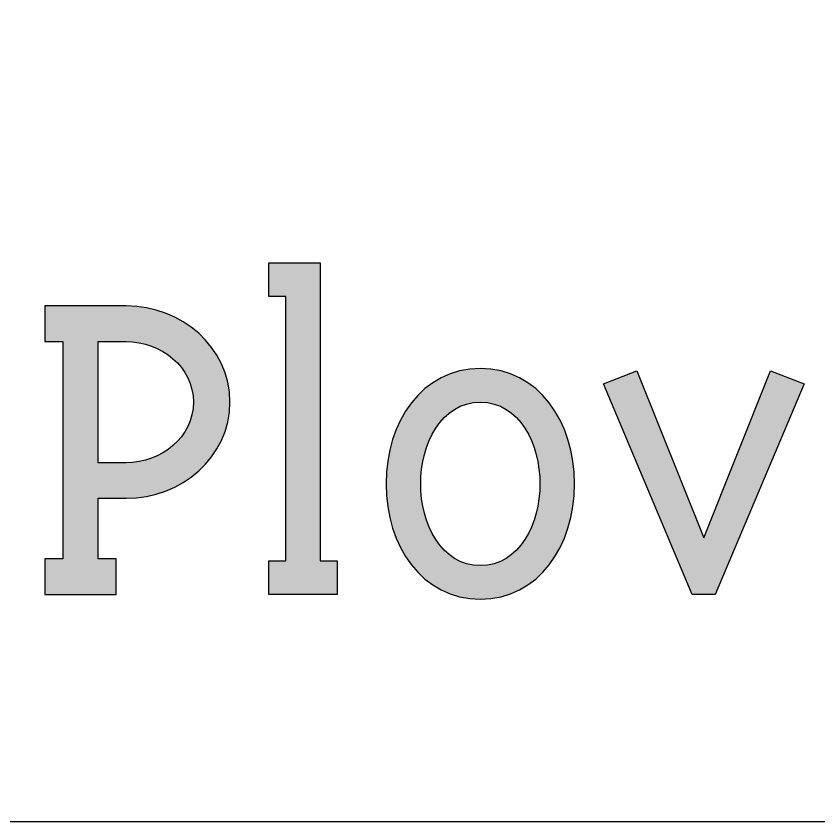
# Model space of a CAD drawing. Extents: x -255 to 680, y -360 to 140.
# Drawn here: x 441.6 to 492.5, y -359.9 to -308.8 of the extents above; entities that cross this region are included whole.
import ezdxf

# ---------------------------------------------------------------- set-up
doc = ezdxf.new("R2010")
doc.units = 0
doc.layers.add('CALQUE_1', color=7, linetype='CONTINUOUS')

# ---------------------------------------------------------------- blocks, each defined once
blk = doc.blocks.new('*U17')
at = {"layer": 'CALQUE_1', "color": 7}
for points in [[(443.422, -329.369), (443.421, -327.226), (443.422, -327.17)], [(443.422, -329.369), (443.422, -327.17), (443.428, -329.379)], [(443.428, -329.379), (443.422, -327.17), (443.428, -327.17)], [(443.428, -329.379), (443.428, -327.17), (443.458, -329.424)], [(443.458, -329.424), (443.428, -327.17), (443.458, -327.17)], [(443.458, -329.424), (443.458, -327.17), (443.484, -329.424)], [(443.484, -329.424), (443.458, -327.17), (443.484, -327.17)], [(443.484, -329.424), (443.484, -327.17), (443.592, -329.424)], [(443.592, -329.424), (443.484, -327.17), (443.592, -327.17)], [(443.592, -329.424), (443.592, -327.17), (443.597, -329.424)], [(443.597, -329.424), (443.592, -327.17), (443.597, -327.17)], [(443.597, -329.424), (443.597, -327.17), (443.682, -329.424)], [(443.682, -329.424), (443.597, -327.17), (443.682, -327.17)], [(443.682, -329.424), (443.682, -327.17), (443.774, -329.424)], [(443.774, -329.424), (443.682, -327.17), (443.774, -327.17)], [(443.774, -329.424), (443.774, -327.17), (444.011, -329.424)], [(444.011, -329.424), (443.774, -327.17), (444.011, -327.17)], [(444.011, -329.424), (444.011, -327.17), (444.24, -329.424)], [(444.24, -329.424), (444.011, -327.17), (444.24, -327.17)], [(444.24, -329.424), (444.24, -327.17), (444.247, -329.424)], [(444.247, -329.424), (444.24, -327.17), (444.247, -327.17)], [(444.247, -329.424), (444.247, -327.17), (444.33, -329.424)], [(444.33, -329.424), (444.247, -327.17), (444.33, -327.17)], [(444.33, -329.424), (444.33, -327.17), (444.487, -329.424)], [(444.487, -329.424), (444.33, -327.17), (444.487, -327.17)], [(444.487, -329.424), (444.487, -327.17), (444.528, -329.424)], [(444.528, -329.424), (444.487, -327.17), (444.528, -327.17)], [(444.528, -329.424), (444.528, -327.17), (444.542, -329.44)], [(444.542, -329.44), (444.528, -327.17), (444.542, -327.17)], [(444.542, -329.44), (444.542, -327.17), (444.547, -329.446)], [(444.547, -329.446), (444.542, -327.17), (444.547, -327.17)], [(444.547, -345.444), (444.547, -327.17), (444.615, -345.444)], [(444.615, -345.444), (444.547, -327.17), (444.615, -327.17)], [(444.615, -345.444), (444.615, -327.17), (444.847, -345.444)], [(444.847, -345.444), (444.615, -327.17), (444.847, -327.17)], [(444.847, -345.444), (444.847, -327.17), (446.115, -345.444)], [(446.115, -345.444), (444.847, -327.17), (446.115, -327.17)], [(446.115, -345.444), (446.115, -327.17), (446.198, -345.444)], [(446.198, -345.444), (446.115, -327.17), (446.198, -327.17)], [(446.198, -345.444), (446.198, -327.17), (446.801, -345.444)], [(446.801, -345.444), (446.198, -327.17), (446.801, -327.17)], [(446.801, -329.436), (446.801, -327.17), (446.803, -329.424)], [(446.803, -329.424), (446.801, -327.17), (446.803, -327.17)], [(446.803, -329.424), (446.803, -327.17), (446.806, -329.424)], [(446.806, -329.424), (446.803, -327.17), (446.806, -327.17)], [(446.806, -329.424), (446.806, -327.17), (446.832, -329.424)], [(446.832, -329.424), (446.806, -327.17), (446.832, -327.17)], [(446.832, -329.424), (446.832, -327.17), (446.837, -329.424)], [(446.837, -329.424), (446.832, -327.17), (446.837, -327.17)], [(446.837, -329.424), (446.837, -327.17), (446.845, -329.424)], [(446.845, -329.424), (446.837, -327.17), (446.845, -327.17)], [(446.845, -329.424), (446.845, -327.17), (446.883, -329.424)], [(446.883, -329.424), (446.845, -327.17), (446.883, -327.17)], [(446.883, -329.424), (446.883, -327.17), (446.887, -329.424)], [(446.887, -329.424), (446.883, -327.17), (446.887, -327.17)], [(446.887, -329.424), (446.887, -327.17), (446.905, -329.424)], [(446.905, -329.424), (446.887, -327.17), (446.905, -327.17)], [(446.905, -329.424), (446.905, -327.17), (446.917, -329.424)], [(446.917, -329.424), (446.905, -327.17), (446.917, -327.17)], [(446.917, -329.424), (446.917, -327.17), (446.94, -329.424)], [(446.94, -329.424), (446.917, -327.17), (446.94, -327.17)], [(446.94, -329.424), (446.94, -327.17), (447.047, -329.424)], [(447.047, -329.424), (446.94, -327.17), (447.047, -327.17)], [(447.047, -329.424), (447.047, -327.17), (447.077, -329.424)], [(447.077, -329.424), (447.047, -327.17), (447.077, -327.17)], [(447.077, -329.424), (447.077, -327.17), (447.211, -329.424)], [(447.211, -329.424), (447.077, -327.17), (447.211, -327.17)], [(447.211, -329.424), (447.211, -327.17), (447.375, -329.424)], [(447.375, -329.424), (447.211, -327.17), (447.375, -327.17)], [(447.375, -329.424), (447.375, -327.17), (447.439, -329.424)], [(447.439, -329.424), (447.375, -327.17), (447.439, -327.17)], [(447.439, -329.424), (447.439, -327.17), (447.52, -329.424)], [(447.52, -329.424), (447.439, -327.17), (447.52, -327.17)], [(447.52, -329.424), (447.52, -327.17), (447.521, -329.424)], [(447.521, -329.424), (447.52, -327.17), (447.521, -327.17)], [(447.521, -329.424), (447.521, -327.17), (447.576, -329.424)], [(447.576, -329.424), (447.521, -327.17), (447.576, -327.17)], [(447.576, -329.424), (447.576, -327.17), (447.757, -329.424)], [(447.757, -329.424), (447.576, -327.17), (447.757, -327.17)], [(447.757, -329.424), (447.757, -327.17), (447.808, -329.424)], [(447.808, -329.424), (447.757, -327.17), (447.808, -327.17)], [(447.808, -329.424), (447.808, -327.17), (447.85, -329.424)], [(447.85, -329.424), (447.808, -327.17), (447.85, -327.17)], [(447.85, -329.424), (447.85, -327.17), (447.925, -329.424)], [(447.925, -329.424), (447.85, -327.17), (447.925, -327.17)], [(447.925, -329.424), (447.925, -327.17), (447.928, -329.424)], [(447.928, -329.424), (447.925, -327.17), (447.928, -327.17)], [(447.928, -329.424), (447.928, -327.17), (448.009, -329.424)], [(448.009, -329.424), (447.928, -327.17), (448.009, -327.17)], [(448.009, -329.424), (448.009, -327.17), (448.048, -329.424)], [(448.048, -329.424), (448.009, -327.17), (448.048, -327.17)], [(448.048, -329.424), (448.048, -327.17), (448.129, -329.424)], [(448.129, -329.424), (448.048, -327.17), (448.129, -327.17)], [(448.129, -329.424), (448.129, -327.17), (448.227, -329.424)], [(448.227, -329.424), (448.129, -327.17), (448.227, -327.17)], [(448.227, -329.424), (448.227, -327.17), (448.351, -329.424)], [(448.351, -329.424), (448.227, -327.17), (448.351, -327.17)], [(448.351, -329.424), (448.351, -327.17), (448.379, -329.424)], [(448.379, -329.424), (448.351, -327.17), (448.379, -327.17)], [(448.379, -329.424), (448.379, -327.17), (448.452, -329.424)], [(448.452, -329.424), (448.379, -327.17), (448.452, -327.17)], [(448.452, -329.424), (448.452, -327.17), (448.473, -329.424)], [(448.473, -329.424), (448.452, -327.17), (448.473, -327.17)], [(448.473, -329.424), (448.473, -327.17), (448.479, -329.424)], [(448.479, -329.424), (448.473, -327.17), (448.479, -327.17)], [(448.479, -329.424), (448.479, -327.17), (448.492, -329.424)], [(448.492, -329.424), (448.479, -327.17), (448.492, -327.17)], [(448.492, -329.424), (448.492, -327.17), (448.548, -329.424)], [(448.548, -329.424), (448.492, -327.17), (448.548, -327.17)], [(448.548, -329.424), (448.548, -327.17), (448.553, -329.424)], [(448.553, -329.424), (448.548, -327.17), (448.553, -327.17)], [(448.553, -329.424), (448.553, -327.17), (448.557, -329.424)], [(448.557, -329.424), (448.553, -327.17), (448.557, -327.17)], [(448.557, -329.424), (448.557, -327.17), (448.557, -329.424)], [(448.557, -329.424), (448.557, -327.17), (448.557, -327.17)], [(448.557, -329.424), (448.557, -327.17), (448.565, -329.424)], [(448.565, -329.424), (448.557, -327.17), (448.565, -327.17)], [(448.565, -329.424), (448.565, -327.17), (448.568, -329.424)], [(448.568, -329.424), (448.565, -327.17), (448.568, -327.17)], [(448.568, -329.424), (448.568, -327.17), (448.568, -329.424)], [(448.568, -329.424), (448.568, -327.17), (448.568, -327.17)], [(448.568, -329.424), (448.568, -327.17), (448.568, -329.424)], [(448.568, -329.424), (448.568, -327.17), (448.568, -327.17)], [(448.568, -329.424), (448.568, -327.17), (448.581, -329.424)], [(448.581, -329.424), (448.568, -327.17), (448.581, -327.17)], [(448.581, -329.424), (448.581, -327.17), (448.607, -329.424)], [(448.607, -329.424), (448.581, -327.17), (448.607, -327.171)], [(448.607, -329.424), (448.607, -327.171), (448.646, -329.424)], [(448.646, -329.424), (448.607, -327.171), (448.646, -327.171)], [(448.646, -329.424), (448.646, -327.171), (448.672, -329.425)], [(448.672, -329.425), (448.646, -327.171), (448.672, -327.172)], [(448.672, -329.425), (448.672, -327.172), (448.776, -329.428)], [(448.776, -329.428), (448.672, -327.172), (448.776, -327.173)], [(448.776, -329.428), (448.776, -327.173), (448.814, -329.432)], [(448.814, -329.432), (448.776, -327.173), (448.814, -327.174)], [(448.814, -329.432), (448.814, -327.174), (449.058, -329.457)], [(449.058, -329.457), (448.814, -327.174), (449.058, -327.201)], [(449.058, -329.457), (449.058, -327.201), (449.187, -329.47)], [(449.187, -329.47), (449.058, -327.201), (449.187, -327.215)], [(443.421, -329.368), (443.421, -327.226), (443.422, -329.369)], [(449.187, -329.47), (449.187, -327.215), (449.289, -329.48)], [(449.289, -329.48), (449.187, -327.215), (449.289, -327.226)], [(449.289, -329.48), (449.289, -327.226), (449.689, -329.566)], [(449.689, -329.566), (449.289, -327.226), (449.689, -327.27)], [(449.689, -329.566), (449.689, -327.27), (449.787, -329.587)], [(449.787, -329.587), (449.689, -327.27), (449.787, -327.28)], [(449.787, -329.587), (449.787, -327.28), (449.856, -329.61)], [(449.856, -329.61), (449.787, -327.28), (449.856, -327.288)], [(449.856, -329.61), (449.856, -327.288), (450.091, -329.688)], [(450.091, -329.688), (449.856, -327.288), (450.091, -327.349)], [(450.091, -329.688), (450.091, -327.349), (450.172, -329.715)], [(450.172, -329.715), (450.091, -327.349), (450.172, -327.371)], [(450.172, -329.715), (450.172, -327.371), (450.266, -329.746)], [(450.266, -329.746), (450.172, -327.371), (450.266, -327.395)], [(450.266, -329.746), (450.266, -327.395), (450.632, -329.914)], [(450.632, -329.914), (450.266, -327.395), (450.632, -327.491)], [(450.632, -329.914), (450.632, -327.491), (450.72, -329.955)], [(450.72, -329.955), (450.632, -327.491), (450.72, -327.514)], [(450.72, -329.955), (450.72, -327.514), (450.852, -330.034)], [(450.852, -330.034), (450.72, -327.514), (450.852, -327.549)], [(450.852, -330.034), (450.852, -327.549), (451.062, -330.161)], [(451.062, -330.161), (450.852, -327.549), (451.062, -327.639)], [(451.062, -330.161), (451.062, -327.639), (451.074, -330.167)], [(451.074, -330.167), (451.062, -327.639), (451.074, -327.643)], [(451.074, -330.167), (451.074, -327.643), (451.145, -330.21)], [(451.145, -330.21), (451.074, -327.643), (451.145, -327.674)], [(451.145, -330.21), (451.145, -327.674), (451.459, -330.451)], [(451.459, -330.451), (451.145, -327.674), (451.459, -327.808)], [(451.459, -330.451), (451.459, -327.808), (451.534, -330.509)], [(451.534, -330.509), (451.459, -327.808), (451.534, -327.84)], [(451.534, -330.509), (451.534, -327.84), (451.784, -330.753)], [(451.784, -330.753), (451.534, -327.84), (451.784, -327.947)], [(451.784, -330.753), (451.784, -327.947), (451.816, -330.784)], [(451.816, -330.784), (451.784, -327.947), (451.816, -327.966)], [(451.816, -330.784), (451.816, -327.966), (451.882, -330.848)], [(451.882, -330.848), (451.816, -327.966), (451.882, -328.007)], [(451.882, -330.848), (451.882, -328.007), (451.989, -330.982)], [(451.989, -330.982), (451.882, -328.007), (451.989, -328.073)], [(451.989, -330.982), (451.989, -328.073), (452.127, -331.155)], [(452.127, -331.155), (451.989, -328.073), (452.127, -328.158)], [(452.127, -331.155), (452.127, -328.158), (452.184, -331.225)], [(452.184, -331.225), (452.127, -328.158), (452.184, -328.192)], [(452.184, -331.225), (452.184, -328.192), (452.389, -331.562)], [(452.389, -331.562), (452.184, -328.192), (452.389, -328.319)], [(452.389, -331.562), (452.389, -328.319), (452.435, -331.637)], [(452.435, -331.637), (452.389, -328.319), (452.435, -328.347)], [(452.435, -331.637), (452.435, -328.347), (452.595, -332.004)], [(452.595, -332.004), (452.435, -328.347), (452.595, -328.445)], [(452.595, -332.004), (452.595, -328.445), (452.629, -332.081)], [(452.629, -332.081), (452.595, -328.445), (452.629, -328.466)], [(452.629, -332.081), (452.629, -328.466), (452.637, -332.11)], [(452.637, -332.11), (452.629, -328.466), (452.637, -328.471)], [(452.637, -332.11), (452.637, -328.471), (452.74, -332.479)], [(452.74, -332.479), (452.637, -328.471), (452.74, -328.558)], [(452.74, -332.479), (452.74, -328.558), (452.761, -332.555)], [(452.761, -332.555), (452.74, -328.558), (452.761, -328.576)], [(452.761, -332.555), (452.761, -328.576), (452.818, -332.998)], [(452.818, -332.998), (452.761, -328.576), (452.818, -328.625)], [(452.818, -332.998), (452.818, -328.625), (452.82, -333.011)], [(452.82, -333.011), (452.818, -328.625), (452.82, -328.626)], [(452.82, -333.011), (452.82, -328.626), (452.826, -333.055)], [(452.826, -333.055), (452.82, -328.626), (452.826, -328.631)], [(452.826, -337.909), (452.826, -328.631), (453.392, -337.393)], [(453.392, -337.393), (452.826, -328.631), (453.392, -329.111)], [(453.392, -337.393), (453.392, -329.111), (453.551, -337.249)], [(453.551, -337.249), (453.392, -329.111), (453.551, -329.295)], [(453.551, -337.249), (453.551, -329.295), (454.033, -336.644)], [(454.033, -336.644), (453.551, -329.295), (454.033, -329.855)], [(454.033, -336.644), (454.033, -329.855), (454.164, -336.481)], [(454.164, -336.481), (454.033, -329.855), (454.164, -330.069)], [(454.164, -336.481), (454.164, -330.069), (454.545, -335.797)], [(454.545, -335.797), (454.164, -330.069), (454.545, -330.695)], [(454.545, -335.797), (454.545, -330.695), (454.643, -335.621)], [(454.643, -335.621), (454.545, -330.695), (454.643, -330.943)], [(454.643, -335.621), (454.643, -330.943), (454.91, -334.856)], [(454.91, -334.856), (454.643, -330.943), (454.91, -331.618)], [(454.91, -334.856), (454.91, -331.618), (454.971, -334.68)], [(454.971, -334.68), (454.91, -331.618), (454.971, -331.923)], [(454.971, -334.68), (454.971, -331.923), (455.111, -333.802)], [(455.111, -333.802), (454.971, -331.923), (455.111, -332.616)], [(455.111, -333.802), (455.111, -332.616), (455.133, -333.667)], [(452.826, -337.909), (452.82, -333.454), (452.826, -333.055)], [(452.818, -337.915), (452.761, -333.931), (452.818, -333.57)], [(452.82, -337.914), (452.818, -333.57), (452.82, -333.454)], [(452.818, -337.915), (452.818, -333.57), (452.82, -337.914)], [(452.82, -337.914), (452.82, -333.454), (452.826, -337.909)], [(452.74, -337.967), (452.637, -334.397), (452.74, -334.064)], [(452.761, -337.953), (452.74, -334.064), (452.761, -333.931)], [(452.74, -337.967), (452.74, -334.064), (452.761, -337.953)], [(452.761, -337.953), (452.761, -333.931), (452.818, -337.915)], [(452.595, -338.063), (452.435, -334.873), (452.595, -334.532)], [(452.629, -338.041), (452.595, -334.532), (452.629, -334.422)], [(452.595, -338.063), (452.595, -334.532), (452.629, -338.041)], [(452.637, -338.035), (452.629, -334.422), (452.637, -334.397)], [(452.629, -338.041), (452.629, -334.422), (452.637, -338.035)], [(452.637, -338.035), (452.637, -334.397), (452.74, -337.967)], [(452.127, -338.373), (451.989, -335.54), (452.127, -335.376)], [(452.184, -338.336), (452.127, -335.376), (452.184, -335.288)], [(452.127, -338.373), (452.127, -335.376), (452.184, -338.336)], [(452.389, -338.2), (452.184, -335.288), (452.389, -334.97)], [(452.184, -338.336), (452.184, -335.288), (452.389, -338.2)], [(452.435, -338.17), (452.389, -334.97), (452.435, -334.873)], [(452.389, -338.2), (452.389, -334.97), (452.435, -338.17)], [(452.435, -338.17), (452.435, -334.873), (452.595, -338.063)], [(451.784, -338.561), (451.534, -336.007), (451.784, -335.774)], [(451.816, -338.546), (451.784, -335.774), (451.816, -335.745)], [(451.784, -338.561), (451.784, -335.774), (451.816, -338.546)], [(451.882, -338.515), (451.816, -335.745), (451.882, -335.667)], [(451.816, -338.546), (451.816, -335.745), (451.882, -338.515)], [(451.989, -338.465), (451.882, -335.667), (451.989, -335.54)], [(451.882, -338.515), (451.882, -335.667), (451.989, -338.465)], [(451.989, -338.465), (451.989, -335.54), (452.127, -338.373)], [(451.062, -338.897), (450.852, -336.487), (451.062, -336.367)], [(451.074, -338.893), (451.062, -336.367), (451.074, -336.359)], [(451.062, -338.897), (451.062, -336.367), (451.074, -338.893)], [(451.145, -338.86), (451.074, -336.359), (451.145, -336.307)], [(451.074, -338.893), (451.074, -336.359), (451.145, -338.86)], [(451.459, -338.713), (451.145, -336.307), (451.459, -336.077)], [(451.145, -338.86), (451.145, -336.307), (451.459, -338.713)], [(451.534, -338.678), (451.459, -336.077), (451.534, -336.007)], [(451.459, -338.713), (451.459, -336.077), (451.534, -338.678)], [(451.534, -338.678), (451.534, -336.007), (451.784, -338.561)], [(449.856, -339.221), (449.787, -336.931), (449.856, -336.909)], [(450.091, -339.187), (449.856, -336.909), (450.091, -336.837)], [(449.856, -339.221), (449.856, -336.909), (450.091, -339.187)], [(450.172, -339.163), (450.091, -336.837), (450.172, -336.812)], [(450.091, -339.187), (450.091, -336.837), (450.172, -339.163)], [(450.266, -339.135), (450.172, -336.812), (450.266, -336.771)], [(450.172, -339.163), (450.172, -336.812), (450.266, -339.135)], [(450.632, -339.025), (450.266, -336.771), (450.632, -336.613)], [(450.266, -339.135), (450.266, -336.771), (450.632, -339.025)], [(450.72, -338.999), (450.632, -336.613), (450.72, -336.562)], [(450.632, -339.025), (450.632, -336.613), (450.72, -338.999)], [(450.852, -338.959), (450.72, -336.562), (450.852, -336.487)], [(450.72, -338.999), (450.72, -336.562), (450.852, -338.959)], [(450.852, -338.959), (450.852, -336.487), (451.062, -338.897)], [(446.801, -339.407), (446.801, -337.099), (446.803, -339.393)], [(446.803, -339.393), (446.801, -337.099), (446.803, -337.099)], [(446.803, -339.393), (446.803, -337.099), (446.806, -339.353)], [(446.806, -339.353), (446.803, -337.099), (446.806, -337.099)], [(446.806, -339.353), (446.806, -337.099), (446.832, -339.353)], [(446.832, -339.353), (446.806, -337.099), (446.832, -337.099)], [(446.832, -339.353), (446.832, -337.099), (446.837, -339.353)], [(446.837, -339.353), (446.832, -337.099), (446.837, -337.099)], [(446.837, -339.353), (446.837, -337.099), (446.845, -339.353)], [(446.845, -339.353), (446.837, -337.099), (446.845, -337.099)], [(446.845, -339.353), (446.845, -337.099), (446.883, -339.353)], [(446.883, -339.353), (446.845, -337.099), (446.883, -337.099)], [(446.883, -339.353), (446.883, -337.099), (446.887, -339.353)], [(446.887, -339.353), (446.883, -337.099), (446.887, -337.099)], [(446.887, -339.353), (446.887, -337.099), (446.905, -339.353)], [(446.905, -339.353), (446.887, -337.099), (446.905, -337.099)], [(446.905, -339.353), (446.905, -337.099), (446.917, -339.353)], [(446.917, -339.353), (446.905, -337.099), (446.917, -337.099)], [(446.917, -339.353), (446.917, -337.099), (446.94, -339.353)], [(446.94, -339.353), (446.917, -337.099), (446.94, -337.099)], [(446.94, -339.353), (446.94, -337.099), (447.047, -339.353)], [(447.047, -339.353), (446.94, -337.099), (447.047, -337.099)], [(447.047, -339.353), (447.047, -337.099), (447.077, -339.353)], [(447.077, -339.353), (447.047, -337.099), (447.077, -337.099)], [(447.077, -339.353), (447.077, -337.099), (447.211, -339.353)], [(447.211, -339.353), (447.077, -337.099), (447.211, -337.099)], [(447.211, -339.353), (447.211, -337.099), (447.375, -339.353)], [(447.375, -339.353), (447.211, -337.099), (447.375, -337.099)], [(447.375, -339.353), (447.375, -337.099), (447.439, -339.353)], [(447.439, -339.353), (447.375, -337.099), (447.439, -337.099)], [(447.439, -339.353), (447.439, -337.099), (447.52, -339.353)], [(447.52, -339.353), (447.439, -337.099), (447.52, -337.099)], [(447.52, -339.353), (447.52, -337.099), (447.521, -339.353)], [(447.521, -339.353), (447.52, -337.099), (447.521, -337.099)], [(447.521, -339.353), (447.521, -337.099), (447.576, -339.353)], [(447.576, -339.353), (447.521, -337.099), (447.576, -337.099)], [(447.576, -339.353), (447.576, -337.099), (447.757, -339.353)], [(447.757, -339.353), (447.576, -337.099), (447.757, -337.099)], [(447.757, -339.353), (447.757, -337.099), (447.808, -339.353)], [(447.808, -339.353), (447.757, -337.099), (447.808, -337.099)], [(447.808, -339.353), (447.808, -337.099), (447.85, -339.353)], [(447.85, -339.353), (447.808, -337.099), (447.85, -337.099)], [(447.85, -339.353), (447.85, -337.099), (447.925, -339.353)], [(447.925, -339.353), (447.85, -337.099), (447.925, -337.099)], [(447.925, -339.353), (447.925, -337.099), (447.928, -339.353)], [(447.928, -339.353), (447.925, -337.099), (447.928, -337.099)], [(447.928, -339.353), (447.928, -337.099), (448.009, -339.353)], [(448.009, -339.353), (447.928, -337.099), (448.009, -337.099)], [(448.009, -339.353), (448.009, -337.099), (448.048, -339.353)], [(448.048, -339.353), (448.009, -337.099), (448.048, -337.099)], [(448.048, -339.353), (448.048, -337.099), (448.129, -339.353)], [(448.129, -339.353), (448.048, -337.099), (448.129, -337.099)], [(448.129, -339.353), (448.129, -337.099), (448.227, -339.353)], [(448.227, -339.353), (448.129, -337.099), (448.227, -337.099)], [(448.227, -339.353), (448.227, -337.099), (448.351, -339.353)], [(448.351, -339.353), (448.227, -337.099), (448.351, -337.099)], [(448.351, -339.353), (448.351, -337.099), (448.379, -339.353)], [(448.379, -339.353), (448.351, -337.099), (448.379, -337.099)], [(448.379, -339.353), (448.379, -337.099), (448.452, -339.353)], [(448.452, -339.353), (448.379, -337.099), (448.452, -337.099)], [(448.452, -339.353), (448.452, -337.099), (448.473, -339.353)], [(448.473, -339.353), (448.452, -337.099), (448.473, -337.099)], [(448.473, -339.353), (448.473, -337.099), (448.479, -339.353)], [(448.479, -339.353), (448.473, -337.099), (448.479, -337.099)], [(448.479, -339.353), (448.479, -337.099), (448.492, -339.353)], [(448.492, -339.353), (448.479, -337.099), (448.492, -337.099)], [(448.492, -339.353), (448.492, -337.099), (448.548, -339.353)], [(448.548, -339.353), (448.492, -337.099), (448.548, -337.099)], [(448.548, -339.353), (448.548, -337.099), (448.553, -339.353)], [(448.553, -339.353), (448.548, -337.099), (448.553, -337.099)], [(448.553, -339.353), (448.553, -337.099), (448.557, -339.353)], [(448.557, -339.353), (448.553, -337.099), (448.557, -337.099)], [(448.557, -339.353), (448.557, -337.099), (448.557, -339.353)], [(448.557, -339.353), (448.557, -337.099), (448.557, -337.099)], [(448.557, -339.353), (448.557, -337.099), (448.565, -339.353)], [(448.565, -339.353), (448.557, -337.099), (448.565, -337.099)], [(448.565, -339.353), (448.565, -337.099), (448.568, -339.353)], [(448.568, -339.353), (448.565, -337.099), (448.568, -337.099)], [(448.568, -339.353), (448.568, -337.099), (448.568, -339.353)], [(448.568, -339.353), (448.568, -337.099), (448.568, -337.099)], [(448.568, -339.353), (448.568, -337.099), (448.568, -339.353)], [(448.568, -339.353), (448.568, -337.099), (448.568, -337.099)], [(448.568, -339.353), (448.568, -337.099), (448.581, -339.352)], [(448.581, -339.352), (448.568, -337.099), (448.581, -337.099)], [(448.581, -339.352), (448.581, -337.099), (448.607, -339.351)], [(448.607, -339.351), (448.581, -337.099), (448.607, -337.099)], [(448.646, -339.35), (448.607, -337.099), (448.646, -337.098)], [(448.607, -339.351), (448.607, -337.099), (448.646, -339.35)], [(448.646, -339.35), (448.646, -337.098), (448.672, -339.349)], [(448.672, -339.349), (448.646, -337.098), (448.672, -337.098)], [(448.776, -339.345), (448.672, -337.098), (448.776, -337.089)], [(448.672, -339.349), (448.672, -337.098), (448.776, -339.345)], [(448.814, -339.344), (448.776, -337.089), (448.814, -337.086)], [(448.776, -339.345), (448.776, -337.089), (448.814, -339.344)], [(449.058, -339.336), (448.814, -337.086), (449.058, -337.067)], [(448.814, -339.344), (448.814, -337.086), (449.058, -339.336)], [(449.187, -339.317), (449.058, -337.067), (449.187, -337.057)], [(449.058, -339.336), (449.058, -337.067), (449.187, -339.317)], [(449.289, -339.302), (449.187, -337.057), (449.289, -337.038)], [(449.187, -339.317), (449.187, -337.057), (449.289, -339.302)], [(449.689, -339.245), (449.289, -337.038), (449.689, -336.961)], [(449.289, -339.302), (449.289, -337.038), (449.689, -339.245)], [(449.787, -339.231), (449.689, -336.961), (449.787, -336.931)], [(449.689, -339.245), (449.689, -336.961), (449.787, -339.231)], [(449.787, -339.231), (449.787, -336.931), (449.856, -339.221)], [(443.422, -345.437), (443.421, -343.21), (443.422, -343.207)], [(443.421, -345.437), (443.421, -343.21), (443.422, -345.437)], [(443.428, -345.438), (443.422, -343.207), (443.428, -343.19)], [(443.422, -345.437), (443.422, -343.207), (443.428, -345.438)], [(443.428, -345.438), (443.428, -343.19), (443.458, -345.441)], [(443.458, -345.441), (443.428, -343.19), (443.458, -343.19)], [(443.458, -345.441), (443.458, -343.19), (443.484, -345.444)], [(443.484, -345.444), (443.458, -343.19), (443.484, -343.19)], [(443.484, -345.444), (443.484, -343.19), (443.592, -345.444)], [(443.592, -345.444), (443.484, -343.19), (443.592, -343.19)], [(443.592, -345.444), (443.592, -343.19), (443.597, -345.444)], [(443.597, -345.444), (443.592, -343.19), (443.597, -343.19)], [(443.597, -345.444), (443.597, -343.19), (443.682, -345.444)], [(443.682, -345.444), (443.597, -343.19), (443.682, -343.19)], [(443.682, -345.444), (443.682, -343.19), (443.774, -345.444)], [(443.774, -345.444), (443.682, -343.19), (443.774, -343.19)], [(443.774, -345.444), (443.774, -343.19), (444.011, -345.444)], [(444.011, -345.444), (443.774, -343.19), (444.011, -343.19)], [(444.011, -345.444), (444.011, -343.19), (444.24, -345.444)], [(444.24, -345.444), (444.011, -343.19), (444.24, -343.19)], [(444.24, -345.444), (444.24, -343.19), (444.247, -345.444)], [(444.247, -345.444), (444.24, -343.19), (444.247, -343.19)], [(444.247, -345.444), (444.247, -343.19), (444.33, -345.444)], [(444.33, -345.444), (444.247, -343.19), (444.33, -343.19)], [(444.33, -345.444), (444.33, -343.19), (444.487, -345.444)], [(444.487, -345.444), (444.33, -343.19), (444.487, -343.19)], [(444.487, -345.444), (444.487, -343.19), (444.528, -345.444)], [(444.528, -345.444), (444.487, -343.19), (444.528, -343.19)], [(444.528, -345.444), (444.528, -343.19), (444.542, -345.444)], [(444.542, -345.444), (444.528, -343.19), (444.542, -343.19)], [(444.547, -345.444), (444.542, -343.19), (444.547, -343.184)], [(444.542, -345.444), (444.542, -343.19), (444.547, -345.444)], [(446.801, -345.444), (446.801, -343.187), (446.803, -345.444)], [(446.803, -345.444), (446.801, -343.187), (446.803, -343.187)], [(446.803, -345.444), (446.803, -343.187), (446.806, -345.444)], [(446.806, -345.444), (446.803, -343.187), (446.806, -343.187)], [(446.806, -345.444), (446.806, -343.187), (446.832, -345.444)], [(446.832, -345.444), (446.806, -343.187), (446.832, -343.188)], [(446.832, -345.444), (446.832, -343.188), (446.837, -345.444)], [(446.837, -345.444), (446.832, -343.188), (446.837, -343.188)], [(446.837, -345.444), (446.837, -343.188), (446.845, -345.444)], [(446.845, -345.444), (446.837, -343.188), (446.845, -343.188)], [(446.845, -345.444), (446.845, -343.188), (446.883, -345.444)], [(446.883, -345.444), (446.845, -343.188), (446.883, -343.189)], [(446.883, -345.444), (446.883, -343.189), (446.887, -345.444)], [(446.887, -345.444), (446.883, -343.189), (446.887, -343.19)], [(446.887, -345.444), (446.887, -343.19), (446.905, -345.444)], [(446.905, -345.444), (446.887, -343.19), (446.905, -343.19)], [(446.905, -345.444), (446.905, -343.19), (446.917, -345.444)], [(446.917, -345.444), (446.905, -343.19), (446.917, -343.19)], [(446.917, -345.444), (446.917, -343.19), (446.94, -345.444)], [(446.94, -345.444), (446.917, -343.19), (446.94, -343.19)], [(446.94, -345.444), (446.94, -343.19), (447.047, -345.444)], [(447.047, -345.444), (446.94, -343.19), (447.047, -343.19)], [(447.047, -345.444), (447.047, -343.19), (447.077, -345.444)], [(447.077, -345.444), (447.047, -343.19), (447.077, -343.19)], [(447.077, -345.444), (447.077, -343.19), (447.211, -345.444)], [(447.211, -345.444), (447.077, -343.19), (447.211, -343.19)], [(447.211, -345.444), (447.211, -343.19), (447.375, -345.444)], [(447.375, -345.444), (447.211, -343.19), (447.375, -343.19)], [(447.375, -345.444), (447.375, -343.19), (447.439, -345.444)], [(447.439, -345.444), (447.375, -343.19), (447.439, -343.19)], [(447.439, -345.444), (447.439, -343.19), (447.52, -345.444)], [(447.52, -345.444), (447.439, -343.19), (447.52, -343.19)], [(447.52, -345.444), (447.52, -343.19), (447.521, -345.444)], [(447.521, -345.444), (447.52, -343.19), (447.521, -343.19)], [(447.521, -345.444), (447.521, -343.19), (447.576, -345.444)], [(447.576, -345.444), (447.521, -343.19), (447.576, -343.19)], [(447.576, -345.444), (447.576, -343.19), (447.757, -345.444)], [(447.757, -345.444), (447.576, -343.19), (447.757, -343.19)], [(447.757, -345.444), (447.757, -343.19), (447.808, -345.444)], [(447.808, -345.444), (447.757, -343.19), (447.808, -343.19)], [(447.808, -345.444), (447.808, -343.19), (447.85, -345.444)], [(447.85, -345.444), (447.808, -343.19), (447.85, -343.19)], [(447.85, -345.444), (447.85, -343.19), (447.925, -345.444)], [(447.925, -345.444), (447.85, -343.19), (447.925, -343.19)], [(447.925, -345.444), (447.925, -343.19), (447.928, -345.397)], [(447.928, -345.397), (447.925, -343.19), (447.928, -343.19)]]:
    blk.add_solid(points, dxfattribs=at)
blk = doc.blocks.new('*U18')
at = {"layer": 'CALQUE_1', "color": 7}
for points in [[(457.613, -326.561), (457.613, -324.429), (458.679, -326.561)], [(458.679, -326.561), (457.613, -324.429), (458.679, -324.429)], [(458.679, -345.444), (458.679, -324.429), (460.872, -345.444)], [(460.872, -345.444), (458.679, -324.429), (460.872, -324.429)], [(457.613, -345.444), (457.613, -343.312), (458.679, -345.444)], [(458.679, -345.444), (457.613, -343.312), (458.679, -343.312)], [(460.872, -345.444), (460.872, -343.312), (461.938, -345.444)], [(461.938, -345.444), (460.872, -343.312), (461.938, -343.312)]]:
    blk.add_solid(points, dxfattribs=at)
blk = doc.blocks.new('*U19')
at = {"layer": 'CALQUE_1', "color": 7}
for points in [[(469.699, -333.545), (469.37, -331.383), (469.699, -331.282)], [(469.738, -333.525), (469.699, -331.282), (469.738, -331.275)], [(469.699, -333.545), (469.699, -331.282), (469.738, -333.525)], [(470.134, -333.381), (469.738, -331.275), (470.134, -331.205)], [(469.738, -333.525), (469.738, -331.275), (470.134, -333.381)], [(470.339, -333.338), (470.134, -331.205), (470.339, -331.168)], [(470.134, -333.381), (470.134, -331.205), (470.339, -333.338)], [(470.56, -333.292), (470.339, -331.168), (470.56, -331.155)], [(470.339, -333.338), (470.339, -331.168), (470.56, -333.292)], [(471.014, -333.261), (470.56, -331.155), (471.014, -331.129)], [(470.56, -333.292), (470.56, -331.155), (471.014, -333.261)], [(471.014, -333.261), (471.014, -331.129), (471.468, -333.292)], [(471.468, -333.292), (471.014, -331.129), (471.468, -331.155)], [(471.468, -333.292), (471.468, -331.155), (471.688, -333.338)], [(471.688, -333.338), (471.468, -331.155), (471.688, -331.168)], [(471.688, -333.338), (471.688, -331.168), (471.893, -333.381)], [(471.893, -333.381), (471.688, -331.168), (471.893, -331.205)], [(471.893, -333.381), (471.893, -331.205), (472.289, -333.525)], [(472.289, -333.525), (471.893, -331.205), (472.289, -331.275)], [(472.289, -333.525), (472.289, -331.275), (472.328, -333.545)], [(472.328, -333.545), (472.289, -331.275), (472.328, -331.282)], [(472.328, -333.545), (472.328, -331.282), (472.657, -333.719)], [(472.657, -333.719), (472.328, -331.282), (472.657, -331.383)], [(468.44, -334.56), (468.189, -331.919), (468.44, -331.77)], [(468.526, -334.463), (468.44, -331.77), (468.526, -331.719)], [(468.44, -334.56), (468.44, -331.77), (468.526, -334.463)], [(468.721, -334.241), (468.526, -331.719), (468.721, -331.632)], [(468.526, -334.463), (468.526, -331.719), (468.721, -334.241)], [(469.031, -333.959), (468.721, -331.632), (469.031, -331.495)], [(468.721, -334.241), (468.721, -331.632), (469.031, -333.959)], [(469.094, -333.914), (469.031, -331.495), (469.094, -331.467)], [(469.031, -333.959), (469.031, -331.495), (469.094, -333.914)], [(469.37, -333.719), (469.094, -331.467), (469.37, -331.383)], [(469.094, -333.914), (469.094, -331.467), (469.37, -333.719)], [(469.37, -333.719), (469.37, -331.383), (469.699, -333.545)], [(472.657, -333.719), (472.657, -331.383), (472.933, -333.914)], [(472.933, -333.914), (472.657, -331.383), (472.933, -331.467)], [(472.933, -333.914), (472.933, -331.467), (472.996, -333.959)], [(472.996, -333.959), (472.933, -331.467), (472.996, -331.495)], [(472.996, -333.959), (472.996, -331.495), (473.306, -334.241)], [(473.306, -334.241), (472.996, -331.495), (473.306, -331.632)], [(473.306, -334.241), (473.306, -331.632), (473.501, -334.463)], [(473.501, -334.463), (473.306, -331.632), (473.501, -331.719)], [(473.501, -334.463), (473.501, -331.719), (473.587, -334.56)], [(473.587, -334.56), (473.501, -331.719), (473.587, -331.77)], [(473.587, -334.56), (473.587, -331.77), (473.838, -334.913)], [(473.838, -334.913), (473.587, -331.77), (473.838, -331.919)], [(467.773, -335.703), (467.505, -332.406), (467.773, -332.202)], [(467.996, -335.279), (467.773, -332.202), (467.996, -332.033)], [(467.773, -335.703), (467.773, -332.202), (467.996, -335.279)], [(468.189, -334.913), (467.996, -332.033), (468.189, -331.919)], [(467.996, -335.279), (467.996, -332.033), (468.189, -334.913)], [(468.189, -334.913), (468.189, -331.919), (468.44, -334.56)], [(473.838, -334.913), (473.838, -331.919), (474.031, -335.28)], [(474.031, -335.28), (473.838, -331.919), (474.031, -332.033)], [(474.031, -335.28), (474.031, -332.033), (474.254, -335.703)], [(474.254, -335.703), (474.031, -332.033), (474.254, -332.202)], [(474.254, -335.703), (474.254, -332.202), (474.522, -336.49)], [(474.522, -336.49), (474.254, -332.202), (474.522, -332.406)], [(467.237, -344.217), (467.055, -332.833), (467.237, -332.661)], [(467.297, -337.499), (467.237, -332.661), (467.297, -332.604)], [(467.237, -338.439), (467.237, -332.661), (467.297, -337.499)], [(467.476, -336.576), (467.297, -332.604), (467.476, -332.434)], [(467.297, -337.499), (467.297, -332.604), (467.476, -336.576)], [(467.505, -336.489), (467.476, -332.434), (467.505, -332.406)], [(467.476, -336.576), (467.476, -332.434), (467.505, -336.489)], [(467.505, -336.489), (467.505, -332.406), (467.773, -335.703)], [(474.522, -336.49), (474.522, -332.406), (474.551, -336.576)], [(474.551, -336.576), (474.522, -332.406), (474.551, -332.434)], [(474.551, -336.576), (474.551, -332.434), (474.73, -337.499)], [(474.73, -337.499), (474.551, -332.434), (474.73, -332.604)], [(474.73, -337.499), (474.73, -332.604), (474.79, -338.439)], [(474.79, -338.439), (474.73, -332.604), (474.79, -332.661)], [(474.79, -344.217), (474.79, -332.661), (474.972, -344.044)], [(474.972, -344.044), (474.79, -332.661), (474.972, -332.833)], [(466.647, -343.567), (466.282, -333.834), (466.647, -333.311)], [(467.055, -344.044), (466.647, -333.311), (467.055, -332.833)], [(466.647, -343.567), (466.647, -333.311), (467.055, -344.044)], [(467.055, -344.044), (467.055, -332.833), (467.237, -344.217)], [(474.972, -344.044), (474.972, -332.833), (475.38, -343.567)], [(475.38, -343.567), (474.972, -332.833), (475.38, -333.311)], [(475.38, -343.567), (475.38, -333.311), (475.745, -343.043)], [(475.745, -343.043), (475.38, -333.311), (475.745, -333.834)], [(466.282, -343.043), (465.961, -334.399), (466.282, -333.834)], [(466.282, -343.043), (466.282, -333.834), (466.647, -343.567)], [(475.745, -343.043), (475.745, -333.834), (476.066, -342.478)], [(476.066, -342.478), (475.745, -333.834), (476.066, -334.399)], [(465.961, -342.478), (465.459, -335.639), (465.961, -334.399)], [(465.961, -342.478), (465.961, -334.399), (466.282, -343.043)], [(476.066, -342.478), (476.066, -334.399), (476.568, -341.238)], [(476.568, -341.238), (476.066, -334.399), (476.568, -335.639)], [(465.459, -341.238), (465.15, -336.997), (465.459, -335.639)], [(465.459, -341.238), (465.459, -335.639), (465.961, -342.478)], [(476.568, -341.238), (476.568, -335.639), (476.878, -339.881)], [(476.878, -339.881), (476.568, -335.639), (476.878, -336.997)], [(465.15, -339.881), (465.044, -338.439), (465.15, -336.997)], [(465.15, -339.881), (465.15, -336.997), (465.459, -341.238)], [(476.878, -339.881), (476.878, -336.997), (476.983, -338.439)], [(467.237, -344.217), (467.237, -338.439), (467.297, -344.273)], [(467.297, -344.273), (467.237, -338.439), (467.297, -339.378)], [(474.79, -344.217), (474.73, -339.378), (474.79, -338.439)], [(467.297, -344.273), (467.297, -339.378), (467.476, -344.443)], [(467.476, -344.443), (467.297, -339.378), (467.476, -340.301)], [(474.73, -344.274), (474.551, -340.301), (474.73, -339.378)], [(474.73, -344.274), (474.73, -339.378), (474.79, -344.217)], [(467.476, -344.443), (467.476, -340.301), (467.505, -344.471)], [(467.505, -344.471), (467.476, -340.301), (467.505, -340.389)], [(467.505, -344.471), (467.505, -340.389), (467.773, -344.675)], [(467.773, -344.675), (467.505, -340.389), (467.773, -341.175)], [(474.522, -344.471), (474.254, -341.175), (474.522, -340.388)], [(474.551, -344.443), (474.522, -340.388), (474.551, -340.301)], [(474.522, -344.471), (474.522, -340.388), (474.551, -344.443)], [(474.551, -344.443), (474.551, -340.301), (474.73, -344.274)], [(467.773, -344.675), (467.773, -341.175), (467.996, -344.844)], [(467.996, -344.844), (467.773, -341.175), (467.996, -341.598)], [(474.254, -344.675), (474.031, -341.598), (474.254, -341.175)], [(474.254, -344.675), (474.254, -341.175), (474.522, -344.471)], [(467.996, -344.844), (467.996, -341.598), (468.189, -344.958)], [(468.189, -344.958), (467.996, -341.598), (468.189, -341.964)], [(468.189, -344.958), (468.189, -341.964), (468.44, -345.108)], [(468.44, -345.108), (468.189, -341.964), (468.44, -342.317)], [(473.838, -344.959), (473.587, -342.317), (473.838, -341.964)], [(474.031, -344.844), (473.838, -341.964), (474.031, -341.598)], [(473.838, -344.959), (473.838, -341.964), (474.031, -344.844)], [(474.031, -344.844), (474.031, -341.598), (474.254, -344.675)], [(468.44, -345.108), (468.44, -342.317), (468.526, -345.159)], [(468.526, -345.159), (468.44, -342.317), (468.526, -342.415)], [(468.526, -345.159), (468.526, -342.415), (468.721, -345.245)], [(468.721, -345.245), (468.526, -342.415), (468.721, -342.637)], [(473.501, -345.159), (473.306, -342.637), (473.501, -342.415)], [(473.587, -345.108), (473.501, -342.415), (473.587, -342.317)], [(473.501, -345.159), (473.501, -342.415), (473.587, -345.108)], [(473.587, -345.108), (473.587, -342.317), (473.838, -344.959)], [(468.721, -345.245), (468.721, -342.637), (469.031, -345.382)], [(469.031, -345.382), (468.721, -342.637), (469.031, -342.919)], [(469.031, -345.382), (469.031, -342.919), (469.094, -345.41)], [(469.094, -345.41), (469.031, -342.919), (469.094, -342.963)], [(469.094, -345.41), (469.094, -342.963), (469.37, -345.495)], [(469.37, -345.495), (469.094, -342.963), (469.37, -343.159)], [(472.933, -345.41), (472.657, -343.159), (472.933, -342.963)], [(472.996, -345.382), (472.933, -342.963), (472.996, -342.919)], [(472.933, -345.41), (472.933, -342.963), (472.996, -345.382)], [(473.306, -345.245), (472.996, -342.919), (473.306, -342.637)], [(472.996, -345.382), (472.996, -342.919), (473.306, -345.245)], [(473.306, -345.245), (473.306, -342.637), (473.501, -345.159)], [(469.37, -345.495), (469.37, -343.159), (469.699, -345.595)], [(469.699, -345.595), (469.37, -343.159), (469.699, -343.332)], [(469.699, -345.595), (469.699, -343.332), (469.738, -345.602)], [(469.738, -345.602), (469.699, -343.332), (469.738, -343.353)], [(469.738, -345.602), (469.738, -343.353), (470.134, -345.673)], [(470.134, -345.673), (469.738, -343.353), (470.134, -343.496)], [(470.134, -345.673), (470.134, -343.496), (470.339, -345.709)], [(470.339, -345.709), (470.134, -343.496), (470.339, -343.539)], [(470.339, -345.709), (470.339, -343.539), (470.56, -345.722)], [(470.56, -345.722), (470.339, -343.539), (470.56, -343.586)], [(471.688, -345.709), (471.468, -343.586), (471.688, -343.539)], [(471.893, -345.673), (471.688, -343.539), (471.893, -343.496)], [(471.688, -345.709), (471.688, -343.539), (471.893, -345.673)], [(472.289, -345.602), (471.893, -343.496), (472.289, -343.353)], [(471.893, -345.673), (471.893, -343.496), (472.289, -345.602)], [(472.328, -345.595), (472.289, -343.353), (472.328, -343.332)], [(472.289, -345.602), (472.289, -343.353), (472.328, -345.595)], [(472.657, -345.495), (472.328, -343.332), (472.657, -343.159)], [(472.328, -345.595), (472.328, -343.332), (472.657, -345.495)], [(472.657, -345.495), (472.657, -343.159), (472.933, -345.41)], [(470.56, -345.722), (470.56, -343.586), (471.014, -345.748)], [(471.014, -345.748), (470.56, -343.586), (471.014, -343.616)], [(471.468, -345.722), (471.014, -343.616), (471.468, -343.586)], [(471.014, -345.748), (471.014, -343.616), (471.468, -345.722)], [(471.468, -345.722), (471.468, -343.586), (471.688, -345.709)]]:
    blk.add_solid(points, dxfattribs=at)
blk = doc.blocks.new('*U20')
at = {"layer": 'CALQUE_1', "color": 7}
for points in [[(480.942, -337.152), (478.81, -332.104), (480.942, -331.282)], [(480.942, -337.152), (480.942, -331.282), (484.445, -345.444)], [(484.445, -345.444), (480.942, -331.282), (484.445, -340.026)], [(489.409, -337.152), (485.907, -340.025), (489.409, -331.282)], [(489.409, -337.152), (489.409, -331.282), (491.541, -332.104)], [(485.907, -345.444), (485.907, -340.025), (489.409, -337.152)], [(484.445, -345.444), (484.445, -340.026), (485.175, -345.444)], [(485.175, -345.444), (484.445, -340.026), (485.175, -341.85)], [(485.907, -345.444), (485.175, -341.85), (485.907, -340.025)], [(485.175, -345.444), (485.175, -341.85), (485.907, -345.444)]]:
    blk.add_solid(points, dxfattribs=at)
blk = doc.blocks.new('BLOCK_6')
at = {"layer": 'CALQUE_1'}
for points in [[(461.938, -343.312), (461.938, -345.444), (457.613, -345.444), (457.613, -343.312), (458.679, -343.312), (458.679, -326.561), (457.613, -326.561), (457.613, -324.429), (460.872, -324.429), (460.872, -343.312), (461.938, -343.312)], [(491.541, -332.104), (485.907, -345.444), (484.445, -345.444), (478.81, -332.104), (480.942, -331.282), (485.175, -341.85), (489.409, -331.282), (491.541, -332.104)]]:
    blk.add_lwpolyline(points, dxfattribs=at)
for points, knots in [([(447.928, -343.19), (447.928, -343.19), (447.928, -345.444), (447.928, -345.444), (447.928, -345.444), (443.421, -345.444), (443.421, -345.444), (443.421, -345.444), (443.421, -343.19), (443.421, -343.19), (443.421, -343.19), (444.547, -343.19), (444.547, -343.19), (444.547, -343.19), (444.547, -329.424), (444.547, -329.424), (444.547, -329.424), (443.421, -329.424), (443.421, -329.424), (443.421, -329.424), (443.421, -327.17), (443.421, -327.17), (443.421, -327.17), (448.568, -327.17), (448.568, -327.17), (452.071, -327.17), (455.146, -329.759), (455.146, -333.261), (455.146, -336.764), (452.071, -339.353), (448.568, -339.353), (448.568, -339.353), (446.801, -339.353), (446.801, -339.353), (446.801, -339.353), (446.801, -343.19), (446.801, -343.19), (446.801, -343.19), (447.928, -343.19), (447.928, -343.19)], [0, 0, 0, 0, 1, 1, 1, 2, 2, 2, 3, 3, 3, 4, 4, 4, 5, 5, 5, 6, 6, 6, 7, 7, 7, 8, 8, 8, 9, 9, 9, 10, 10, 10, 11, 11, 11, 12, 12, 12, 13, 13, 13, 13]), ([(446.801, -337.099), (446.801, -337.099), (448.568, -337.099), (448.568, -337.099), (450.791, -337.099), (452.832, -335.484), (452.832, -333.261), (452.832, -331.038), (450.791, -329.424), (448.568, -329.424), (448.568, -329.424), (446.801, -329.424), (446.801, -329.424), (446.801, -329.424), (446.801, -337.099), (446.801, -337.099)], [0, 0, 0, 0, 1, 1, 1, 2, 2, 2, 3, 3, 3, 4, 4, 4, 5, 5, 5, 5]), ([(476.983, -338.439), (476.983, -342.368), (474.699, -345.748), (471.014, -345.748), (467.329, -345.748), (465.044, -342.368), (465.044, -338.439), (465.044, -334.51), (467.329, -331.129), (471.014, -331.129), (474.699, -331.129), (476.983, -334.51), (476.983, -338.439)], [0, 0, 0, 0, 1, 1, 1, 2, 2, 2, 3, 3, 3, 4, 4, 4, 4]), ([(471.014, -343.616), (473.511, -343.616), (474.79, -340.936), (474.79, -338.439), (474.79, -335.941), (473.511, -333.261), (471.014, -333.261), (468.516, -333.261), (467.237, -335.941), (467.237, -338.439), (467.237, -340.936), (468.516, -343.616), (471.014, -343.616)], [0, 0, 0, 0, 1, 1, 1, 2, 2, 2, 3, 3, 3, 4, 4, 4, 4])]:
    blk.add_open_spline(points, degree=3, knots=knots, dxfattribs=at)
at = {"layer": 'CALQUE_1', "color": 7}
for name in ['*U18', '*U17', '*U19', '*U20']:
    blk.add_blockref(name, (0, 0), dxfattribs=at)
blk = doc.blocks.new('BLOCK_5')
at = {"layer": 'CALQUE_1', "color": 7}
blk.add_lwpolyline([(679.671, -359.854), (179.671, -359.854), (179.671, 140.146), (679.671, 140.146), (679.671, -359.854)], dxfattribs=at)
at = {"layer": 'CALQUE_1'}
blk.add_blockref('BLOCK_6', (0, 0), dxfattribs=at)

msp = doc.modelspace()

# ---------------------------------------------------------------- block references
at = {"layer": 'CALQUE_1'}
msp.add_blockref('BLOCK_5', (0, 0), dxfattribs=at)

doc.saveas('drawing.dxf')
